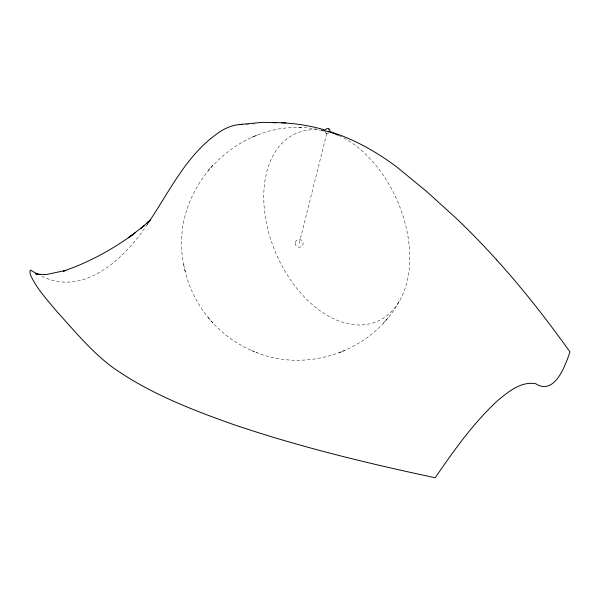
<?xml version="1.0" encoding="UTF-8"?>
<svg xmlns="http://www.w3.org/2000/svg" width="600" height="600" viewBox="0 0 600 600"><rect width="100%" height="100%" fill="white"/><g stroke="black" fill="none" stroke-linecap="round" stroke-linejoin="round"><path stroke-width="0.45" stroke-dasharray="3 2.25" d="M299.205 243.375L327.337 131.115M399.15 301.515C372.263 351.173 306.653 373.965 254.767 351.803M147.398 224.205C125.257 257.663 84.45 297.728 41.108 275.933M147.18 224.678L148.297 223.185M317.43 129.345C239.483 114.105 165.863 189.975 184.387 267.653M207.998 170.565L210.202 168.038M210.757 167.385L212.895 164.933M383.4 323.032L385.537 320.587M386.092 319.928L388.298 317.4M326.535 133.553L328.74 133.485M251.64 137.438L254.212 136.403M254.767 136.163L257.168 135.195M339.127 352.77L341.528 351.803M342.082 351.57L344.655 350.528M248.595 124.538L245.145 124.62M252.6 123.998L255.022 123.727M301.545 127.8L298.147 127.762M210.757 320.587C222.548 334.118 237.562 344.85 254.212 351.57M251.64 350.528L257.168 352.77M325.043 131.858L326.385 133.485M326.25 133.417L326.64 133.605M183.697 264.42C187.387 284.835 196.545 304.29 210.202 319.928M207.998 317.4L212.895 323.032M184.665 268.957L185.355 272.16M339.157 135.637A102.39 66.142 66.7 0 1 401.85 296.46A102.39 66.142 66.7 0 1 279.3 260.663A102.39 66.142 66.7 0 1 320.347 130.148M295.29 243.06C294.63 248.115 302.97 248.775 303.12 243.69C303.78 238.635 295.447 237.968 295.29 243.06"/><path stroke-width="0.9" d="M148.935 221.933C170.722 189.465 188.445 151.02 222.983 129.877A59.1 35.422 -58.6 0 1 237.675 124.74L242.377 124.403M325.545 129.48L326.925 128.61L328.59 128.745M149.82 220.433L146.685 223.447L150.33 220.058L140.812 228.458L144.368 225.465L128.43 237.795L135.023 232.965L131.618 235.462M131.767 235.335C110.745 250.403 87.75 262.875 63.218 271.185L65.767 270.405L46.568 274.515L35.932 274.207L40.193 274.605L35.355 273.337M239.317 124.545L262.612 122.333L285.705 122.835M273.06 122.7L276.382 122.692M281.407 122.82C296.197 123.435 310.92 125.85 325.125 130.035M328.575 131.07L342.72 136.095A283.935 183.405 66.7 0 1 396.645 166.875L426.713 191.535L456.33 218.4A649.245 419.377 66.7 0 1 496.695 259.92M328.74 128.812L329.775 129.75M328.485 128.692L328.875 128.88M37.898 274.425L30.443 270.082A242.43 24.457 40.4 0 0 30.848 275.745C37.133 289.267 47.602 300.278 56.992 311.67C74.46 330.825 91.043 351.18 111.892 366.825C148.68 393.022 191.19 409.605 233.513 424.537C299.415 446.895 367.163 463.252 435.165 477.757C454.013 450.42 473.347 422.91 497.955 400.373C508.418 391.665 521.062 381.157 535.658 383.692C549.945 393.09 559.808 377.197 564.638 365.767A124.823 25.237 -83.4 0 0 570 351.96C547.207 320.025 523.013 289.043 496.695 259.92M329.94 130.058L330.082 130.44M321.09 130.238A102.39 66.142 66.7 0 1 338.4 135.3"/></g></svg>
